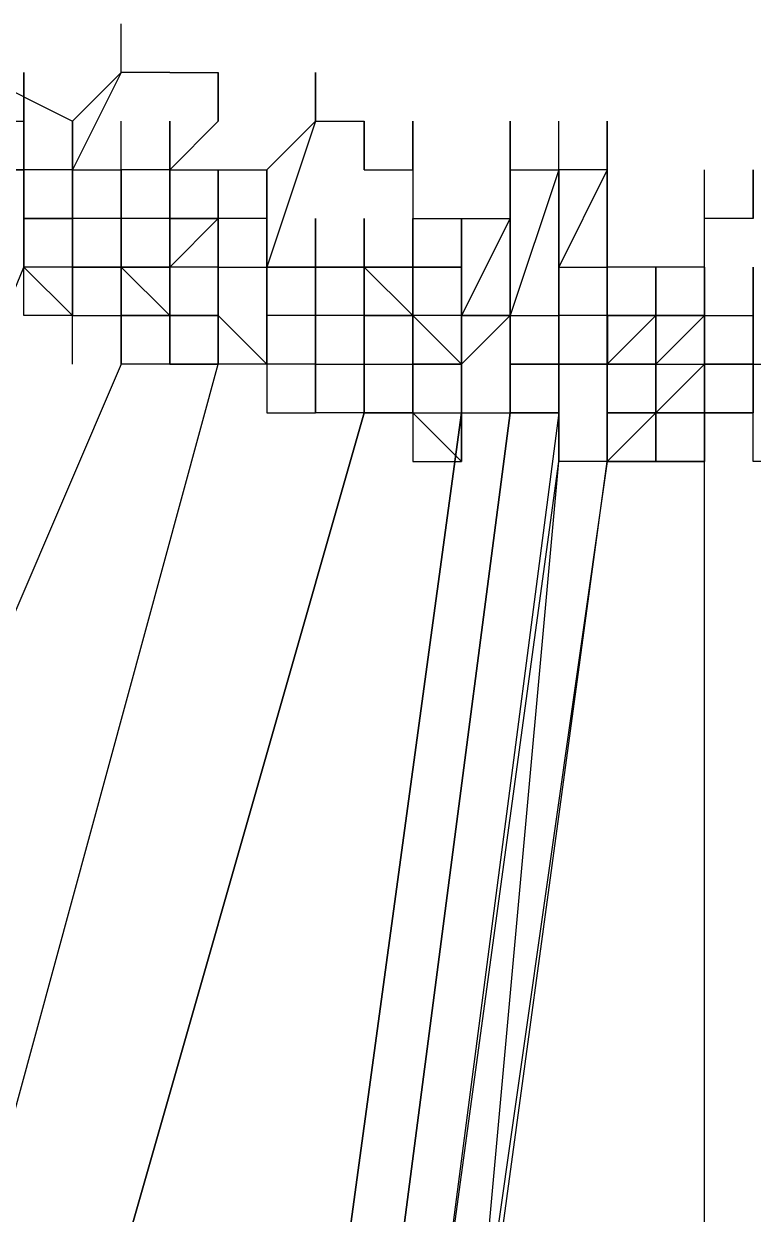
# Model space of a CAD drawing. Header units: inches. Extents: x 3324238 to 135265466, y -1036581 to 20094598.
# Drawn here: x 3353728.395 to 3353729.603, y -519030.139 to -519028.167 of the extents above; entities that cross this region are included whole.
import ezdxf

# ---------------------------------------------------------------- set-up
doc = ezdxf.new("R2010")
doc.units = ezdxf.units.IN
doc.header["$MEASUREMENT"] = 0
doc.layers.add('PDF_Geometry', color=7, linetype='Continuous')

msp = doc.modelspace()

# ---------------------------------------------------------------- linework, layer by layer
at = {"layer": 'PDF_Geometry', "lineweight": 25}
for points in [[(3353728.5557, -519028.2472), (3353728.5557, -519028.1666)], [(3353728.314, -519028.2472), (3353728.4752, -519028.3278), (3353728.4752, -519028.4083), (3353728.4752, -519028.4889), (3353728.4752, -519028.5695), (3353728.5557, -519028.5695), (3353728.6363, -519028.5695), (3353728.5557, -519028.5695), (3353728.6363, -519028.5695), (3353728.6363, -519028.6501), (3353728.5557, -519028.5695), (3353728.5557, -519028.6501), (3353728.5557, -519028.5695), (3353728.5557, -519028.4889), (3353728.5557, -519028.5695), (3353728.5557, -519028.4889), (3353728.5557, -519028.5695), (3353728.5557, -519028.4889), (3353728.5557, -519028.5695), (3353728.5557, -519028.6501), (3353728.5557, -519028.5695), (3353728.5557, -519028.6501), (3353728.5557, -519028.5695), (3353728.5557, -519028.6501), (3353728.6363, -519028.6501), (3353728.5557, -519028.6501), (3353728.5557, -519028.7306), (3353728.5557, -519028.6501), (3353728.5557, -519028.7306), (3353728.5557, -519028.6501), (3353728.5557, -519028.7306), (3353727.8306, -519030.4226)], [(3353728.6363, -519028.2472), (3353728.5557, -519028.2472), (3353728.4752, -519028.4083), (3353728.3946, -519028.4083), (3353728.3946, -519028.3278), (3353728.3946, -519028.4083), (3353728.3946, -519028.4889), (3353728.4752, -519028.4889), (3353728.3946, -519028.4889), (3353728.3946, -519028.4083), (3353728.314, -519028.4083), (3353728.3946, -519028.4083), (3353728.314, -519028.4083), (3353728.314, -519028.3278), (3353728.314, -519028.4083), (3353728.314, -519028.3278), (3353728.314, -519028.2472), (3353728.314, -519028.3278), (3353728.3946, -519028.3278), (3353728.3946, -519028.2472), (3353728.3946, -519028.3278), (3353728.3946, -519028.2472)], [(3353728.5557, -519028.2472), (3353728.4752, -519028.3278), (3353728.4752, -519028.4083), (3353728.4752, -519028.4889), (3353728.4752, -519028.4083), (3353728.3946, -519028.4083), (3353728.3946, -519028.3278), (3353728.3946, -519028.4083), (3353728.3946, -519028.3278), (3353728.3946, -519028.4083), (3353728.314, -519028.4083), (3353728.314, -519028.3278), (3353728.314, -519028.2472)], [(3353728.6363, -519028.2472), (3353728.7169, -519028.2472), (3353728.7169, -519028.3278)], [(3353728.878, -519028.2472), (3353728.878, -519028.3278), (3353728.7975, -519028.5695), (3353728.7975, -519028.4889), (3353728.7975, -519028.5695), (3353728.7975, -519028.4889), (3353728.7975, -519028.5695)], [(3353728.878, -519028.3278), (3353728.878, -519028.2472)], [(3353728.878, -519028.5695), (3353728.878, -519028.4889), (3353728.878, -519028.5695), (3353728.7975, -519028.5695), (3353728.7975, -519028.4889), (3353728.7975, -519028.5695), (3353728.7975, -519028.6501), (3353728.7975, -519028.7306), (3353728.7975, -519028.6501), (3353728.7975, -519028.7306), (3353728.7169, -519028.6501), (3353728.7169, -519028.5695), (3353728.7169, -519028.4889), (3353728.7169, -519028.4083), (3353728.7169, -519028.4889), (3353728.7169, -519028.4083), (3353728.7169, -519028.4889), (3353728.7169, -519028.5695), (3353728.7169, -519028.6501), (3353728.7169, -519028.5695), (3353728.6363, -519028.5695), (3353728.6363, -519028.4889), (3353728.6363, -519028.5695), (3353728.6363, -519028.4889), (3353728.6363, -519028.4083), (3353728.6363, -519028.4889), (3353728.7169, -519028.4889), (3353728.7169, -519028.4083), (3353728.7169, -519028.4889), (3353728.6363, -519028.4889), (3353728.6363, -519028.4083), (3353728.6363, -519028.4889), (3353728.6363, -519028.5695), (3353728.6363, -519028.4889), (3353728.6363, -519028.4083), (3353728.6363, -519028.3278), (3353728.6363, -519028.4083), (3353728.7975, -519028.4083), (3353728.7975, -519028.4889), (3353728.7169, -519028.4889), (3353728.7169, -519028.5695), (3353728.7169, -519028.6501), (3353728.7169, -519028.7306), (3353728.6363, -519028.7306), (3353728.6363, -519028.6501), (3353728.5557, -519028.6501), (3353728.5557, -519028.5695), (3353728.4752, -519028.5695), (3353728.4752, -519028.6501), (3353728.3946, -519028.6501)], [(3353728.4752, -519028.3278), (3353728.4752, -519028.4083), (3353728.4752, -519028.4889), (3353728.3946, -519028.4889)], [(3353728.3946, -519028.4083), (3353728.3946, -519028.3278)], [(3353728.3946, -519028.4083), (3353728.3946, -519028.3278)], [(3353728.3946, -519028.4083), (3353728.3946, -519028.3278)], [(3353728.4752, -519028.5695), (3353728.4752, -519028.4889), (3353728.4752, -519028.4083), (3353728.4752, -519028.3278)], [(3353728.4752, -519028.4889), (3353728.4752, -519028.4083), (3353728.4752, -519028.4889), (3353728.4752, -519028.4083), (3353728.4752, -519028.4889), (3353728.4752, -519028.5695), (3353728.4752, -519028.4889), (3353728.4752, -519028.4083), (3353728.4752, -519028.3278)], [(3353728.4752, -519028.4889), (3353728.4752, -519028.4083), (3353728.5557, -519028.4083), (3353728.5557, -519028.3278)], [(3353728.9586, -519028.65), (3353728.9586, -519028.7306), (3353728.9586, -519028.8112), (3353728.878, -519028.8112), (3353728.878, -519028.7306), (3353728.7975, -519028.7306), (3353728.7169, -519028.6501), (3353728.7169, -519028.5695), (3353728.7169, -519028.6501), (3353728.7169, -519028.5695), (3353728.7975, -519028.5695), (3353728.7975, -519028.4889), (3353728.7975, -519028.4083), (3353728.7975, -519028.4889), (3353728.7975, -519028.5695), (3353728.7975, -519028.4889), (3353728.7975, -519028.5695), (3353728.7975, -519028.4889), (3353728.7975, -519028.5695), (3353728.878, -519028.5695), (3353728.878, -519028.6501), (3353728.878, -519028.5695), (3353728.878, -519028.6501), (3353728.878, -519028.5695), (3353728.878, -519028.6501), (3353728.878, -519028.5695), (3353728.878, -519028.6501), (3353728.878, -519028.5695), (3353728.878, -519028.6501), (3353728.878, -519028.5695), (3353728.878, -519028.4889), (3353728.878, -519028.5695), (3353728.878, -519028.6501), (3353728.7975, -519028.6501), (3353728.7975, -519028.7306), (3353728.7975, -519028.6501), (3353728.7975, -519028.7306), (3353728.7975, -519028.6501), (3353728.7975, -519028.7306), (3353728.7975, -519028.6501), (3353728.7975, -519028.7306), (3353728.7975, -519028.6501), (3353728.7975, -519028.7306), (3353728.7975, -519028.6501), (3353728.7975, -519028.7306), (3353728.7975, -519028.6501), (3353728.7975, -519028.5695), (3353728.7975, -519028.4889), (3353728.7975, -519028.4083), (3353728.7975, -519028.4889), (3353728.7975, -519028.5695), (3353728.7975, -519028.6501), (3353728.7975, -519028.5695), (3353728.7975, -519028.4889), (3353728.7975, -519028.4083), (3353728.7975, -519028.4889), (3353728.7975, -519028.4083), (3353728.7975, -519028.4889), (3353728.7169, -519028.4889), (3353728.7169, -519028.5695), (3353728.7169, -519028.4889), (3353728.7169, -519028.4083), (3353728.7169, -519028.4889), (3353728.7169, -519028.4083), (3353728.7169, -519028.4889), (3353728.7169, -519028.5695), (3353728.6363, -519028.5695), (3353728.6363, -519028.4889), (3353728.6363, -519028.5695), (3353728.6363, -519028.4889), (3353728.6363, -519028.5695), (3353728.6363, -519028.4889), (3353728.6363, -519028.5695), (3353728.6363, -519028.4889), (3353728.6363, -519028.5695), (3353728.7169, -519028.4889), (3353728.6363, -519028.4889), (3353728.5557, -519028.4889), (3353728.5557, -519028.4083), (3353728.5557, -519028.3278)], [(3353728.6363, -519028.4083), (3353728.7169, -519028.3278), (3353728.6363, -519028.4083)], [(3353728.7975, -519028.4889), (3353728.7975, -519028.5695), (3353728.7975, -519028.4083), (3353728.878, -519028.3278), (3353728.9586, -519028.3278), (3353728.9586, -519028.4083), (3353729.0392, -519028.4083), (3353729.0392, -519028.4889), (3353729.0392, -519028.5695), (3353729.0392, -519028.4889), (3353729.0392, -519028.5695), (3353729.0392, -519028.6501), (3353729.0392, -519028.5695), (3353729.0392, -519028.6501), (3353729.0392, -519028.5695), (3353729.0392, -519028.6501), (3353729.0392, -519028.5695), (3353729.0392, -519028.6501), (3353729.0392, -519028.5695), (3353729.0392, -519028.6501), (3353729.0392, -519028.5695), (3353729.0392, -519028.4889), (3353729.0392, -519028.5695), (3353729.1197, -519028.5695), (3353729.1197, -519028.6501), (3353729.1197, -519028.5695), (3353729.1197, -519028.4889), (3353729.1197, -519028.5695), (3353729.1197, -519028.6501), (3353729.1197, -519028.7306), (3353729.1197, -519028.8112), (3353729.2003, -519028.8112), (3353729.2003, -519028.7306), (3353729.2003, -519028.6501), (3353729.2809, -519028.6501), (3353729.2809, -519028.7306), (3353729.2809, -519028.6501), (3353729.2809, -519028.5695), (3353729.2809, -519028.6501), (3353729.2809, -519028.5695)], [(3353728.9586, -519028.4083), (3353728.9586, -519028.3278)], [(3353729.0392, -519028.3278), (3353729.0392, -519028.4083), (3353729.0392, -519028.3278)], [(3353729.5226, -519028.6501), (3353729.5226, -519028.7306), (3353729.5226, -519028.8112), (3353729.5226, -519028.7306), (3353729.5226, -519028.8112), (3353729.5226, -519028.7306), (3353729.5226, -519028.6501), (3353729.5226, -519028.7306), (3353729.5226, -519028.8112), (3353729.442, -519028.8112), (3353729.442, -519028.7306), (3353729.442, -519028.8112), (3353729.442, -519028.8918), (3353729.3614, -519028.8918), (3353729.3614, -519028.8112), (3353729.3614, -519028.8918), (3353729.3614, -519028.8112), (3353729.3614, -519028.8918), (3353729.442, -519028.8112), (3353729.3614, -519028.8112), (3353729.3614, -519028.8918), (3353729.3614, -519028.8112), (3353729.442, -519028.8112), (3353729.442, -519028.7306), (3353729.442, -519028.8112), (3353729.442, -519028.7306), (3353729.442, -519028.8112), (3353729.442, -519028.7306), (3353729.442, -519028.8112), (3353729.442, -519028.7306), (3353729.442, -519028.8112), (3353729.5226, -519028.8112), (3353729.5226, -519028.7306), (3353729.5226, -519028.8112), (3353729.5226, -519028.7306), (3353729.5226, -519028.8112), (3353729.5226, -519028.8918), (3353729.442, -519028.8918), (3353729.442, -519028.8112), (3353729.442, -519028.7306), (3353729.5226, -519028.7306), (3353729.5226, -519028.8112), (3353729.5226, -519028.7306), (3353729.5226, -519028.6501), (3353729.5226, -519028.5695), (3353729.5226, -519028.6501), (3353729.5226, -519028.5695), (3353729.3614, -519028.5695), (3353729.3614, -519028.6501), (3353729.3614, -519028.5695), (3353729.3614, -519028.6501), (3353729.3614, -519028.7306), (3353729.3614, -519028.8112), (3353729.3614, -519028.7306), (3353729.3614, -519028.8112), (3353729.3614, -519028.8918), (3353729.2809, -519028.8918), (3353729.2809, -519028.8112), (3353729.2809, -519028.7306), (3353729.2809, -519028.6501), (3353729.2809, -519028.7306), (3353729.2809, -519028.8112), (3353729.2003, -519028.8112), (3353729.2003, -519028.7306), (3353729.2003, -519028.8112), (3353729.2003, -519028.7306), (3353729.2003, -519028.6501), (3353729.2003, -519028.5695), (3353729.2003, -519028.6501), (3353729.2809, -519028.6501), (3353729.2809, -519028.7306), (3353729.2809, -519028.6501), (3353729.2809, -519028.4083), (3353729.2809, -519028.3278)], [(3353729.2003, -519028.7306), (3353729.2003, -519028.8112), (3353729.2003, -519028.7306), (3353729.2003, -519028.6501), (3353729.2003, -519028.5695), (3353729.2003, -519028.6501), (3353729.2003, -519028.7306), (3353729.2003, -519028.6501), (3353729.2003, -519028.5695), (3353729.2003, -519028.6501), (3353729.2003, -519028.5695), (3353729.2003, -519028.6501), (3353729.2003, -519028.5695), (3353729.2003, -519028.6501), (3353729.2003, -519028.4083), (3353729.2003, -519028.3278), (3353729.2003, -519028.4083), (3353729.2003, -519028.6501), (3353729.2003, -519028.7306), (3353729.2003, -519028.6501), (3353729.2003, -519028.7306), (3353729.2003, -519028.8112), (3353729.2809, -519028.8112), (3353729.2809, -519028.8918), (3353729.2809, -519028.8112), (3353729.2809, -519028.7306), (3353729.2809, -519028.8112), (3353729.2809, -519028.7306), (3353729.2809, -519028.8112), (3353729.2809, -519028.7306), (3353729.2003, -519028.7306), (3353729.2003, -519028.8112), (3353729.2003, -519028.7306), (3353729.2003, -519028.8112), (3353729.2003, -519028.7306), (3353729.2003, -519028.6501), (3353729.2809, -519028.6501), (3353729.2809, -519028.7306), (3353729.2809, -519028.6501), (3353729.2809, -519028.7306), (3353729.2809, -519028.6501), (3353729.2809, -519028.7306), (3353729.2809, -519028.6501), (3353729.2809, -519028.5695), (3353729.3614, -519028.5695), (3353729.3614, -519028.4889), (3353729.3614, -519028.4083), (3353729.3614, -519028.3278), (3353729.3614, -519028.4083), (3353729.3614, -519028.4889)], [(3353729.3614, -519028.4083), (3353729.3614, -519028.3278)], [(3353727.6694, -519030.342), (3353728.3946, -519028.5695), (3353728.3946, -519028.4889), (3353728.3946, -519028.4083), (3353728.3946, -519028.4889), (3353728.4752, -519028.4889), (3353728.3946, -519028.4889), (3353728.3946, -519028.5695), (3353728.3946, -519028.4889), (3353728.3946, -519028.5695), (3353728.3946, -519028.4889), (3353728.3946, -519028.5695), (3353728.4752, -519028.6501), (3353728.4752, -519028.5695), (3353728.4752, -519028.6501), (3353728.4752, -519028.5695), (3353728.4752, -519028.6501), (3353728.5557, -519028.6501), (3353728.5557, -519028.5695)], [(3353728.5557, -519028.6501), (3353728.5557, -519028.7306), (3353728.5557, -519028.6501), (3353728.5557, -519028.5695), (3353728.5557, -519028.6501), (3353728.5557, -519028.5695), (3353728.5557, -519028.6501), (3353728.5557, -519028.5695), (3353728.5557, -519028.4889), (3353728.5557, -519028.5695), (3353728.5557, -519028.4889), (3353728.4752, -519028.4889), (3353728.4752, -519028.4083), (3353728.3946, -519028.4083)], [(3353728.6363, -519028.5695), (3353728.6363, -519028.4889), (3353728.6363, -519028.4083), (3353728.5557, -519028.4083)], [(3353728.6363, -519028.4889), (3353728.6363, -519028.4083)], [(3353728.6363, -519028.4889), (3353728.6363, -519028.4083)], [(3353728.6363, -519028.4889), (3353728.6363, -519028.4083)], [(3353728.6363, -519028.4889), (3353728.6363, -519028.4083)], [(3353728.6363, -519028.4889), (3353728.6363, -519028.4083)], [(3353728.6363, -519028.4889), (3353728.6363, -519028.4083)], [(3353728.6363, -519028.4889), (3353728.6363, -519028.4083)], [(3353728.6363, -519028.4889), (3353728.6363, -519028.4083)], [(3353728.6363, -519028.4889), (3353728.6363, -519028.4083)], [(3353728.6363, -519028.4889), (3353728.6363, -519028.4083)], [(3353728.6363, -519028.4889), (3353728.6363, -519028.4083)], [(3353728.6363, -519028.4889), (3353728.6363, -519028.4083)], [(3353728.6363, -519028.4889), (3353728.6363, -519028.4083)], [(3353728.6363, -519028.4889), (3353728.6363, -519028.4083)], [(3353728.6363, -519028.4889), (3353728.6363, -519028.4083)], [(3353728.6363, -519028.4889), (3353728.6363, -519028.4083)], [(3353728.6363, -519028.4889), (3353728.6363, -519028.4083)], [(3353728.6363, -519028.4889), (3353728.6363, -519028.4083)], [(3353728.6363, -519028.4889), (3353728.6363, -519028.4083)], [(3353728.6363, -519028.4889), (3353728.6363, -519028.4083)], [(3353728.6363, -519028.4889), (3353728.6363, -519028.4083)], [(3353728.6363, -519028.4889), (3353728.6363, -519028.4083)], [(3353728.6363, -519028.4889), (3353728.6363, -519028.4083)], [(3353728.7169, -519028.4889), (3353728.7169, -519028.5695), (3353728.7169, -519028.4889), (3353728.7169, -519028.4083)], [(3353728.7169, -519028.4889), (3353728.7169, -519028.4083)], [(3353729.0392, -519028.4083), (3353729.0392, -519028.4889), (3353729.0392, -519028.5695), (3353729.1197, -519028.5695), (3353729.1197, -519028.4889), (3353729.1197, -519028.5695), (3353729.1197, -519028.6501), (3353729.1197, -519028.7306), (3353729.1197, -519028.6501), (3353729.1197, -519028.7306), (3353729.1197, -519028.8112), (3353729.1197, -519028.7306), (3353729.1197, -519028.6501), (3353729.1197, -519028.7306), (3353729.1197, -519028.6501), (3353729.1197, -519028.5695), (3353729.1197, -519028.6501), (3353729.0392, -519028.6501), (3353729.0392, -519028.5695), (3353729.0392, -519028.6501), (3353729.0392, -519028.5695), (3353729.0392, -519028.6501), (3353729.0392, -519028.5695), (3353729.0392, -519028.6501), (3353728.9586, -519028.6501), (3353728.9586, -519028.7306), (3353729.0392, -519028.7306), (3353729.0392, -519028.8112), (3353729.0392, -519028.7306), (3353729.0392, -519028.8112), (3353729.0392, -519028.7306), (3353729.0392, -519028.8112), (3353729.0392, -519028.7306), (3353729.0392, -519028.8112), (3353729.1197, -519028.8112), (3353729.2003, -519028.8112), (3353729.2003, -519028.7306)], [(3353729.2003, -519028.5695), (3353729.2003, -519028.6501), (3353729.2003, -519028.5695), (3353729.2003, -519028.6501), (3353729.2003, -519028.5695), (3353729.2003, -519028.6501), (3353729.1197, -519028.7306), (3353729.1197, -519028.8112), (3353729.1197, -519028.7306), (3353729.1197, -519028.6501), (3353729.1197, -519028.5695), (3353729.1197, -519028.6501), (3353729.2003, -519028.6501), (3353729.2003, -519028.4083), (3353729.2809, -519028.4083)], [(3353729.3614, -519028.4083), (3353729.3614, -519028.4889), (3353729.3614, -519028.5695), (3353729.3614, -519028.4083), (3353729.2809, -519028.5695), (3353729.2809, -519028.6501), (3353729.2809, -519028.7306), (3353729.2809, -519028.6501), (3353729.2809, -519028.4083), (3353729.2003, -519028.6501), (3353729.2003, -519028.7306)], [(3353729.2003, -519028.8112), (3353729.2003, -519028.7306), (3353729.2003, -519028.6501), (3353729.2003, -519028.4083)], [(3353729.2003, -519028.4083), (3353729.2003, -519028.4889)], [(3353729.2003, -519028.4083), (3353729.2003, -519028.6501), (3353729.2003, -519028.5695), (3353729.2003, -519028.6501)], [(3353729.3614, -519028.4083), (3353729.2809, -519028.4083)], [(3353729.2809, -519028.4083), (3353729.2809, -519028.6501), (3353729.2809, -519028.7306), (3353729.2809, -519028.6501), (3353729.2809, -519028.7306), (3353729.3614, -519028.7306), (3353729.3614, -519028.6501), (3353729.2809, -519028.6501), (3353729.2809, -519028.7306), (3353729.2809, -519028.6501)], [(3353729.3614, -519028.4889), (3353729.3614, -519028.4083)], [(3353729.3615, -519028.4889), (3353729.3615, -519028.4083)], [(3353729.6032, -519028.4889), (3353729.6032, -519028.4083), (3353729.6032, -519028.4889), (3353729.5226, -519028.4889)], [(3353729.5226, -519028.4889), (3353729.5226, -519028.4083)], [(3353728.3946, -519028.65), (3353728.3946, -519028.5695), (3353728.3946, -519028.4889)], [(3353728.3946, -519028.5695), (3353728.3946, -519028.4889)], [(3353728.3946, -519028.5695), (3353728.3946, -519028.4889)], [(3353728.4752, -519030.5032), (3353728.9586, -519028.8112), (3353728.9586, -519028.7306), (3353728.9586, -519028.6501), (3353728.9586, -519028.5695), (3353728.9586, -519028.4889), (3353728.9586, -519028.5695), (3353728.9586, -519028.6501), (3353728.9586, -519028.5695), (3353728.9586, -519028.4889), (3353728.9586, -519028.5695), (3353728.9586, -519028.6501), (3353728.9586, -519028.7306), (3353728.9586, -519028.6501), (3353728.9586, -519028.7306), (3353728.9586, -519028.8112), (3353729.0392, -519028.8112), (3353729.0392, -519028.8918), (3353729.1197, -519028.8918), (3353729.0392, -519028.8112), (3353728.9586, -519028.8112), (3353728.9586, -519028.7306), (3353728.9586, -519028.6501), (3353728.9586, -519028.7306), (3353728.9586, -519028.8112), (3353728.9586, -519028.7306), (3353728.9586, -519028.8112), (3353728.9586, -519028.7306), (3353728.9586, -519028.6501), (3353728.9586, -519028.7306), (3353728.9586, -519028.8112), (3353728.9586, -519028.7306), (3353728.9586, -519028.6501), (3353728.9586, -519028.7306), (3353728.9586, -519028.6501), (3353728.9586, -519028.7306), (3353728.9586, -519028.6501), (3353728.9586, -519028.5695), (3353728.9586, -519028.6501), (3353728.9586, -519028.7306)], [(3353728.5557, -519028.5695), (3353728.5557, -519028.4889)], [(3353728.5557, -519028.5695), (3353728.5557, -519028.4889)], [(3353728.5557, -519028.5695), (3353728.5557, -519028.4889)], [(3353728.5557, -519028.5695), (3353728.5557, -519028.4889)], [(3353728.6363, -519028.4889), (3353728.6363, -519028.5695)], [(3353728.6363, -519028.5695), (3353728.6363, -519028.4889)], [(3353728.6363, -519028.5695), (3353728.6363, -519028.4889)], [(3353728.6363, -519028.5695), (3353728.6363, -519028.4889)], [(3353728.7169, -519028.4889), (3353728.6363, -519028.4889), (3353728.7169, -519028.4889)], [(3353728.6363, -519028.4889), (3353728.7169, -519028.4889), (3353728.6363, -519028.4889)], [(3353728.6363, -519028.5695), (3353728.6363, -519028.4889), (3353728.6363, -519028.5695)], [(3353728.6363, -519028.5695), (3353728.6363, -519028.4889)], [(3353728.7169, -519028.5695), (3353728.7169, -519028.4889)], [(3353728.7974, -519028.5695), (3353728.7974, -519028.4889)], [(3353728.7974, -519028.5695), (3353728.7974, -519028.4889)], [(3353728.7974, -519028.5695), (3353728.7974, -519028.4889)], [(3353728.7975, -519028.5695), (3353728.7975, -519028.4889)], [(3353728.878, -519028.65), (3353728.878, -519028.5695), (3353728.878, -519028.4889), (3353728.878, -519028.5695)], [(3353728.9586, -519028.5695), (3353728.9586, -519028.4889)], [(3353728.9586, -519028.5695), (3353728.9586, -519028.4889)], [(3353729.0391, -519028.6501), (3353729.0391, -519028.5695), (3353729.0391, -519028.4889)], [(3353729.0392, -519028.6501), (3353729.0392, -519028.5695), (3353729.0392, -519028.4889)], [(3353729.0392, -519028.5695), (3353729.0392, -519028.4889)], [(3353729.3614, -519028.5695), (3353729.3614, -519028.4889)], [(3353729.3614, -519028.6501), (3353729.3614, -519028.4889)], [(3353729.3614, -519028.8112), (3353729.3614, -519028.7306), (3353729.3614, -519028.6501), (3353729.3614, -519028.7306), (3353729.3614, -519028.6501), (3353729.3614, -519028.5695), (3353729.3614, -519028.4889), (3353729.3614, -519028.6501), (3353729.3614, -519028.5695)], [(3353729.3614, -519028.5695), (3353729.3614, -519028.4889)], [(3353729.5226, -519028.5695), (3353729.5226, -519028.4889)], [(3353729.5226, -519028.5695), (3353729.5226, -519028.6501), (3353729.5226, -519028.7306), (3353729.5226, -519028.6501), (3353729.5226, -519028.5695), (3353729.5226, -519028.4889)], [(3353728.2335, -519030.5838), (3353728.2335, -519030.5032), (3353728.7169, -519028.7306), (3353728.7169, -519028.6501), (3353728.7169, -519028.5695), (3353728.6363, -519028.5695)], [(3353728.4752, -519028.5695), (3353728.3946, -519028.5695)], [(3353728.4752, -519028.6501), (3353728.4752, -519028.5695)], [(3353728.4752, -519028.6501), (3353728.4752, -519028.5695)], [(3353728.5557, -519028.65), (3353728.5557, -519028.5695)], [(3353728.5557, -519028.6501), (3353728.5557, -519028.5695)], [(3353728.5557, -519028.6501), (3353728.5557, -519028.5695)], [(3353728.6363, -519028.6501), (3353728.6363, -519028.5695)], [(3353728.6363, -519028.6501), (3353728.6363, -519028.5695)], [(3353728.6363, -519028.6501), (3353728.6363, -519028.5695)], [(3353728.6363, -519028.6501), (3353728.6363, -519028.5695)], [(3353728.6363, -519028.6501), (3353728.6363, -519028.5695)], [(3353728.6363, -519028.6501), (3353728.6363, -519028.5695)], [(3353728.6363, -519028.6501), (3353728.6363, -519028.5695)], [(3353728.6363, -519028.6501), (3353728.6363, -519028.5695)], [(3353728.6363, -519028.6501), (3353728.6363, -519028.5695)], [(3353728.6363, -519028.6501), (3353728.6363, -519028.5695)], [(3353728.6363, -519028.6501), (3353728.6363, -519028.5695)], [(3353728.6363, -519028.6501), (3353728.6363, -519028.5695)], [(3353728.6363, -519028.6501), (3353728.6363, -519028.5695)], [(3353728.7169, -519028.6501), (3353728.7169, -519028.5695), (3353728.7169, -519028.6501)], [(3353728.7169, -519028.6501), (3353728.7169, -519028.5695)], [(3353728.7169, -519028.6501), (3353728.7169, -519028.5695)], [(3353728.7169, -519028.6501), (3353728.7169, -519028.5695)], [(3353728.7169, -519028.6501), (3353728.7169, -519028.5695)], [(3353728.7975, -519028.5695), (3353728.878, -519028.5695)], [(3353728.878, -519028.6501), (3353728.878, -519028.5695)], [(3353729.2003, -519028.5695), (3353729.2003, -519028.6501), (3353729.2003, -519028.7306), (3353729.2003, -519028.8112), (3353729.2003, -519028.7306), (3353729.2003, -519028.8112), (3353729.2003, -519028.7306), (3353729.2003, -519028.8112), (3353728.9586, -519030.6643), (3353728.9586, -519030.7449), (3353728.9586, -519030.6643), (3353728.9586, -519030.7449), (3353728.9586, -519030.8255), (3353728.9586, -519030.7449), (3353728.9586, -519030.6643), (3353728.9586, -519030.7449), (3353728.878, -519030.7449), (3353728.9586, -519030.7449), (3353728.9586, -519030.6643)], [(3353729.0392, -519028.8112), (3353729.0392, -519028.7306), (3353729.0392, -519028.6501), (3353729.0392, -519028.5695), (3353729.0392, -519028.6501), (3353729.0392, -519028.7306), (3353729.0392, -519028.8112), (3353729.0392, -519028.7306), (3353729.0392, -519028.8112), (3353729.0392, -519028.7306), (3353729.0392, -519028.8112), (3353728.9586, -519028.8112), (3353729.0392, -519028.8112), (3353729.1197, -519028.8112), (3353728.878, -519030.5838)], [(3353728.878, -519028.65), (3353728.878, -519028.5695)], [(3353728.878, -519028.5695), (3353728.9586, -519028.5695), (3353728.878, -519028.5695)], [(3353728.9586, -519028.5695), (3353728.9586, -519028.6501), (3353729.0392, -519028.6501), (3353729.0392, -519028.7306), (3353729.0392, -519028.8112), (3353729.1197, -519028.8112), (3353729.1197, -519028.7306), (3353729.0392, -519028.7306), (3353729.0392, -519028.8112), (3353728.9586, -519028.8112), (3353728.9586, -519028.7306), (3353728.9586, -519028.6501), (3353728.9586, -519028.7306), (3353728.9586, -519028.8112), (3353728.9586, -519028.7306), (3353728.9586, -519028.8112), (3353729.0392, -519028.8112), (3353729.0392, -519028.7306), (3353729.0392, -519028.8112), (3353729.0392, -519028.7306), (3353729.0392, -519028.6501), (3353729.0392, -519028.5695), (3353729.0392, -519028.6501), (3353729.0392, -519028.5695), (3353728.9586, -519028.5695), (3353728.9586, -519028.6501), (3353728.9586, -519028.7306)], [(3353729.0392, -519028.5695), (3353728.9586, -519028.5695), (3353729.0392, -519028.5695)], [(3353728.9586, -519028.7306), (3353728.9586, -519028.6501), (3353728.9586, -519028.5695)], [(3353729.1197, -519030.6643), (3353729.1197, -519030.7449), (3353729.1197, -519030.6643), (3353729.0392, -519030.6643), (3353729.0392, -519030.7449), (3353729.0392, -519030.6643), (3353729.0392, -519030.7449), (3353729.0392, -519030.6643), (3353729.0392, -519030.5838), (3353729.0392, -519030.6643), (3353729.0392, -519030.5838), (3353729.0392, -519030.6643), (3353729.0392, -519030.7449), (3353729.1197, -519030.7449), (3353729.0392, -519030.7449), (3353729.0392, -519030.6643), (3353729.2809, -519028.8918), (3353729.2809, -519028.8112), (3353729.2809, -519028.7306), (3353729.2809, -519028.6501), (3353729.2809, -519028.7306), (3353729.2809, -519028.6501), (3353729.2809, -519028.5695)], [(3353729.1197, -519028.6501), (3353729.1197, -519028.7306), (3353729.1197, -519028.6501), (3353729.1197, -519028.5695)], [(3353729.1197, -519028.6501), (3353729.1197, -519028.5695)], [(3353729.1197, -519028.6501), (3353729.1197, -519028.5695)], [(3353729.2003, -519028.6501), (3353729.2003, -519028.5695)], [(3353729.2003, -519028.7306), (3353729.2003, -519028.6501), (3353729.2003, -519028.5695)], [(3353729.2003, -519028.7306), (3353729.2003, -519028.65), (3353729.2003, -519028.5695)], [(3353729.2003, -519028.6501), (3353729.2003, -519028.5695)], [(3353729.2003, -519028.6501), (3353729.2003, -519028.5695)], [(3353729.2809, -519028.6501), (3353729.2809, -519028.5695)], [(3353729.5226, -519028.7306), (3353729.5226, -519028.6501), (3353729.5226, -519028.5695), (3353729.5226, -519028.6501), (3353729.5226, -519028.7306), (3353729.5226, -519028.6501), (3353729.5226, -519028.7306), (3353729.5226, -519028.6501), (3353729.442, -519028.6501), (3353729.3614, -519028.6501), (3353729.3614, -519028.7306), (3353729.3614, -519028.6501), (3353729.442, -519028.6501), (3353729.442, -519028.7306), (3353729.442, -519028.8112), (3353729.3614, -519028.8112), (3353729.3614, -519028.7306), (3353729.2809, -519028.7306), (3353729.2809, -519028.6501), (3353729.2809, -519028.5695)], [(3353729.2809, -519028.6501), (3353729.2809, -519028.5695)], [(3353729.3614, -519028.6501), (3353729.3614, -519028.5695)], [(3353729.3615, -519028.6501), (3353729.3615, -519028.7306), (3353729.3615, -519028.6501), (3353729.3615, -519028.5695)], [(3353729.5226, -519028.6501), (3353729.5226, -519028.7306), (3353729.5226, -519028.6501), (3353729.442, -519028.6501), (3353729.442, -519028.7306), (3353729.442, -519028.6501), (3353729.442, -519028.7306), (3353729.442, -519028.8112), (3353729.442, -519028.8918), (3353729.442, -519028.8112), (3353729.442, -519028.7306), (3353729.442, -519028.6501), (3353729.442, -519028.5695), (3353729.442, -519028.6501), (3353729.442, -519028.5695), (3353729.442, -519028.6501), (3353729.442, -519028.7306), (3353729.442, -519028.6501)], [(3353729.442, -519028.6501), (3353729.442, -519028.5695)], [(3353729.442, -519028.8918), (3353729.442, -519028.8112), (3353729.442, -519028.7306), (3353729.442, -519028.6501), (3353729.442, -519028.7306), (3353729.442, -519028.6501), (3353729.442, -519028.5695), (3353729.442, -519028.6501), (3353729.5226, -519028.6501), (3353729.5226, -519028.5695), (3353729.5226, -519028.6501), (3353729.5226, -519028.7306), (3353729.5226, -519028.6501), (3353729.5226, -519028.7306), (3353729.5226, -519028.8112), (3353729.5226, -519028.7306), (3353729.5226, -519028.8112), (3353729.5226, -519028.7306), (3353729.6032, -519028.7306)], [(3353729.442, -519028.6501), (3353729.442, -519028.5695)], [(3353729.442, -519028.6501), (3353729.442, -519028.5695)], [(3353729.442, -519028.6501), (3353729.442, -519028.5695)], [(3353729.442, -519028.6501), (3353729.442, -519028.5695)], [(3353729.6837, -519030.6643), (3353729.6837, -519028.8918), (3353729.6032, -519028.8918), (3353729.6032, -519028.8112), (3353729.6032, -519028.7306), (3353729.6032, -519028.6501), (3353729.6032, -519028.7306), (3353729.6032, -519028.8112), (3353729.6032, -519028.7306), (3353729.6032, -519028.6501), (3353729.6032, -519028.7306), (3353729.6032, -519028.6501), (3353729.6032, -519028.5695), (3353729.6032, -519028.6501), (3353729.6032, -519028.7306), (3353729.6032, -519028.6501), (3353729.6032, -519028.7306), (3353729.6032, -519028.6501), (3353729.6032, -519028.7306), (3353729.5226, -519028.7306), (3353729.5226, -519028.6501), (3353729.5226, -519028.7306), (3353729.5226, -519028.8112), (3353729.5226, -519028.7306)], [(3353728.2334, -519030.5032), (3353728.7169, -519028.7306), (3353728.7169, -519028.6501)], [(3353728.4751, -519028.7306), (3353728.4751, -519028.65)], [(3353728.4752, -519028.7306), (3353728.4752, -519028.65)], [(3353728.6363, -519028.6501), (3353728.5557, -519028.6501)], [(3353728.5557, -519028.7306), (3353728.5557, -519028.6501), (3353728.5557, -519028.7306)], [(3353728.5557, -519028.7306), (3353728.5557, -519028.6501)], [(3353728.6363, -519028.6501), (3353728.6363, -519028.7306), (3353728.5557, -519028.7306)], [(3353728.5557, -519028.6501), (3353728.6363, -519028.6501)], [(3353728.5557, -519028.6501), (3353728.6363, -519028.6501)], [(3353728.6363, -519028.7306), (3353728.6363, -519028.6501)], [(3353728.6363, -519028.6501), (3353728.6363, -519028.7306)], [(3353728.6363, -519028.7306), (3353728.6363, -519028.6501)], [(3353728.6363, -519028.7306), (3353728.6363, -519028.6501)], [(3353728.6363, -519028.7306), (3353728.6363, -519028.6501)], [(3353728.6363, -519028.7306), (3353728.6363, -519028.6501)], [(3353728.6363, -519028.7306), (3353728.6363, -519028.6501), (3353728.6363, -519028.7306)], [(3353728.6363, -519028.6501), (3353728.6363, -519028.7306)], [(3353728.6363, -519028.6501), (3353728.7169, -519028.6501), (3353728.6363, -519028.6501)], [(3353728.6363, -519028.7306), (3353728.6363, -519028.6501)], [(3353728.6363, -519028.7306), (3353728.6363, -519028.6501)], [(3353728.7169, -519028.7306), (3353728.7169, -519028.65)], [(3353729.2003, -519028.8112), (3353729.2003, -519028.7306), (3353729.2003, -519028.6501), (3353729.2003, -519028.7306), (3353729.2003, -519028.8112), (3353728.9586, -519030.6643), (3353728.9586, -519030.7449), (3353728.9586, -519030.8255), (3353728.7169, -519032.598), (3353728.9586, -519030.9061), (3353728.9586, -519030.8255), (3353728.9586, -519030.7449), (3353728.9586, -519030.6643), (3353728.9586, -519030.5838), (3353728.9586, -519030.6643), (3353728.9586, -519030.5838), (3353728.9586, -519030.6643), (3353728.9586, -519030.5838), (3353728.9586, -519030.6643), (3353728.9586, -519030.5838), (3353728.9586, -519030.5032)], [(3353728.7169, -519028.7306), (3353728.7169, -519028.6501)], [(3353728.7975, -519028.6501), (3353728.7975, -519028.7306), (3353728.7169, -519028.7306), (3353728.7169, -519028.6501)], [(3353728.7169, -519028.7306), (3353728.7169, -519028.6501)], [(3353728.7169, -519028.7306), (3353728.7169, -519028.6501)], [(3353728.7169, -519028.7306), (3353728.7169, -519028.6501)], [(3353728.7169, -519028.7306), (3353728.7169, -519028.6501)], [(3353728.7974, -519028.7306), (3353728.7974, -519028.6501)], [(3353728.7974, -519028.7306), (3353728.7974, -519028.6501)], [(3353728.7974, -519028.7306), (3353728.7974, -519028.6501)], [(3353728.7975, -519028.7306), (3353728.7975, -519028.6501)], [(3353728.7975, -519028.7306), (3353728.7975, -519028.8112), (3353728.878, -519028.8112), (3353728.878, -519028.7306), (3353728.878, -519028.6501), (3353728.878, -519028.7306), (3353728.878, -519028.8112), (3353728.878, -519028.7306), (3353728.878, -519028.8112)], [(3353728.878, -519030.5838), (3353729.1197, -519028.8112), (3353729.1197, -519028.7306), (3353729.1197, -519028.6501), (3353729.1197, -519028.7306), (3353729.1197, -519028.8112), (3353729.1197, -519028.7306), (3353729.1197, -519028.8112), (3353729.2003, -519028.8112), (3353728.9586, -519030.6643)], [(3353728.9586, -519028.7306), (3353728.9586, -519028.65)], [(3353728.9586, -519028.7306), (3353728.9586, -519028.6501)], [(3353729.0392, -519028.7306), (3353729.0392, -519028.6501), (3353729.0392, -519028.7306)], [(3353729.0392, -519028.7306), (3353729.0392, -519028.6501)], [(3353729.0392, -519028.6501), (3353729.0392, -519028.7306)], [(3353729.0392, -519028.6501), (3353729.0392, -519028.7306)], [(3353729.0392, -519028.7306), (3353729.0392, -519028.6501)], [(3353729.0392, -519028.7306), (3353729.0392, -519028.6501)], [(3353729.0392, -519028.7306), (3353729.0392, -519028.6501), (3353729.0392, -519028.7306)], [(3353729.0392, -519028.7306), (3353729.0392, -519028.6501)], [(3353729.0392, -519028.7306), (3353729.0392, -519028.8112), (3353729.0392, -519028.7306), (3353729.0392, -519028.6501)], [(3353729.0392, -519028.7306), (3353729.0392, -519028.6501)], [(3353729.1197, -519028.6501), (3353729.1197, -519028.7306)], [(3353729.1197, -519028.6501), (3353729.1197, -519028.7306)], [(3353729.1197, -519028.7306), (3353729.1197, -519028.6501)], [(3353729.1197, -519028.7306), (3353729.1197, -519028.6501)], [(3353729.1197, -519028.6501), (3353729.1197, -519028.7306), (3353729.1197, -519028.8112), (3353729.2003, -519028.8112), (3353729.2003, -519028.7306)], [(3353729.2003, -519028.7306), (3353729.2003, -519028.6501)], [(3353729.2003, -519028.7306), (3353729.2003, -519028.6501)], [(3353729.2809, -519028.7306), (3353729.2809, -519028.65)], [(3353729.2809, -519028.7306), (3353729.2809, -519028.6501)], [(3353729.2809, -519028.7306), (3353729.2809, -519028.6501)], [(3353729.2809, -519028.7306), (3353729.2809, -519028.6501), (3353729.2809, -519028.7306)], [(3353729.2809, -519028.7306), (3353729.2809, -519028.6501)], [(3353729.2809, -519028.8112), (3353729.2809, -519028.7306), (3353729.2809, -519028.6501)], [(3353729.3614, -519028.7306), (3353729.3614, -519028.65)], [(3353729.3614, -519028.7306), (3353729.3614, -519028.65)], [(3353729.3614, -519028.7306), (3353729.3614, -519028.6501)], [(3353729.442, -519028.6501), (3353729.3614, -519028.7306)], [(3353729.3614, -519028.7306), (3353729.3614, -519028.6501)], [(3353729.3614, -519028.7306), (3353729.3614, -519028.6501)], [(3353729.3614, -519028.6501), (3353729.3614, -519028.7306)], [(3353729.3614, -519028.8112), (3353729.3614, -519028.7306), (3353729.3614, -519028.6501)], [(3353729.442, -519028.6501), (3353729.3614, -519028.6501)], [(3353729.3614, -519028.6501), (3353729.442, -519028.6501)], [(3353729.3614, -519028.7306), (3353729.3614, -519028.6501)], [(3353729.442, -519028.6501), (3353729.3614, -519028.6501)], [(3353729.442, -519028.6501), (3353729.3614, -519028.6501)], [(3353729.3614, -519028.7306), (3353729.3614, -519028.6501)], [(3353729.3614, -519028.7306), (3353729.3614, -519028.6501)], [(3353729.442, -519028.7306), (3353729.442, -519028.6501)], [(3353729.442, -519028.6501), (3353729.442, -519028.7306), (3353729.442, -519028.6501)], [(3353729.442, -519028.6501), (3353729.442, -519028.7306)], [(3353729.442, -519028.7306), (3353729.442, -519028.6501)], [(3353729.442, -519028.7306), (3353729.442, -519028.6501)], [(3353729.442, -519028.6501), (3353729.5226, -519028.6501)], [(3353729.442, -519028.6501), (3353729.442, -519028.7306), (3353729.5226, -519028.6501)], [(3353729.442, -519028.6501), (3353729.442, -519028.7306), (3353729.442, -519028.6501)], [(3353729.442, -519028.7306), (3353729.442, -519028.6501), (3353729.442, -519028.7306)], [(3353729.442, -519028.7306), (3353729.442, -519028.6501)], [(3353729.5226, -519028.6501), (3353729.442, -519028.6501)], [(3353729.442, -519028.6501), (3353729.442, -519028.7306)], [(3353729.442, -519028.8112), (3353729.442, -519028.7306), (3353729.442, -519028.6501)], [(3353729.5226, -519028.8112), (3353729.5226, -519028.7306), (3353729.5226, -519028.6501), (3353729.6032, -519028.6501)], [(3353729.5226, -519028.7306), (3353729.5226, -519028.6501)], [(3353729.5226, -519028.7306), (3353729.5226, -519028.6501)], [(3353729.5226, -519028.7306), (3353729.5226, -519028.6501)], [(3353729.5226, -519028.7306), (3353729.5226, -519028.6501)], [(3353729.5226, -519028.7306), (3353729.5226, -519028.6501)], [(3353728.9586, -519028.7306), (3353728.9586, -519028.8112), (3353728.4752, -519030.5032), (3353728.4752, -519030.5838), (3353728.4752, -519030.5032), (3353728.4752, -519030.5838), (3353728.4752, -519030.5032), (3353728.4752, -519030.5838), (3353728.4752, -519030.5032), (3353728.5557, -519030.5032), (3353728.5557, -519030.5838), (3353728.5557, -519030.5032)], [(3353728.6363, -519028.7306), (3353728.7169, -519028.7306), (3353728.6363, -519028.7306)], [(3353728.7169, -519028.7306), (3353728.6363, -519028.7306)], [(3353728.878, -519028.8112), (3353728.878, -519028.7306)], [(3353728.9586, -519028.8112), (3353728.9586, -519028.7306)], [(3353728.9586, -519028.8112), (3353728.9586, -519028.7306)], [(3353728.9586, -519028.7306), (3353728.9586, -519028.8112)], [(3353728.9586, -519028.8112), (3353728.9586, -519028.7306)], [(3353728.9586, -519028.8112), (3353728.9586, -519028.7306)], [(3353729.1197, -519028.8112), (3353729.1197, -519028.7306)], [(3353729.1197, -519028.8112), (3353729.1197, -519028.7306)], [(3353729.1197, -519028.8112), (3353729.1197, -519028.7306)], [(3353729.1197, -519028.8112), (3353729.1197, -519028.7306)], [(3353729.1197, -519028.8112), (3353729.1197, -519028.7306)], [(3353729.2003, -519028.8112), (3353729.2003, -519028.7306)], [(3353729.2809, -519028.7306), (3353729.2003, -519028.7306), (3353729.2809, -519028.7306)], [(3353729.2003, -519028.8112), (3353729.2003, -519028.7306)], [(3353729.2809, -519028.8112), (3353729.2809, -519028.7306)], [(3353729.2809, -519028.8112), (3353729.2809, -519028.7306)], [(3353729.2809, -519028.8112), (3353729.2809, -519028.7306)], [(3353729.2809, -519028.8112), (3353729.2809, -519028.7306)], [(3353729.2809, -519028.8112), (3353729.2809, -519028.7306)], [(3353729.3614, -519028.8112), (3353729.3614, -519028.7306)], [(3353729.3614, -519028.8112), (3353729.3614, -519028.7306)], [(3353729.3614, -519028.8112), (3353729.3614, -519028.7306)], [(3353729.442, -519028.7306), (3353729.3614, -519028.7306), (3353729.442, -519028.7306)], [(3353729.3614, -519028.8112), (3353729.3614, -519028.7306)], [(3353729.3614, -519028.8112), (3353729.3614, -519028.7306)], [(3353729.3614, -519028.8112), (3353729.3614, -519028.7306)], [(3353729.3614, -519028.8112), (3353729.3614, -519028.7306)], [(3353729.3614, -519028.8112), (3353729.3614, -519028.7306)], [(3353729.3614, -519028.8112), (3353729.3614, -519028.7306)], [(3353729.3614, -519028.8112), (3353729.3614, -519028.7306)], [(3353729.3614, -519028.7306), (3353729.3614, -519028.8112)], [(3353729.3614, -519028.8112), (3353729.3614, -519028.7306)], [(3353729.3614, -519028.8112), (3353729.3614, -519028.7306)], [(3353729.3614, -519028.8112), (3353729.3614, -519028.7306)], [(3353729.3614, -519028.8112), (3353729.3614, -519028.7306)], [(3353729.3614, -519028.8112), (3353729.3614, -519028.7306)], [(3353729.3614, -519028.8112), (3353729.3614, -519028.7306)], [(3353729.442, -519028.7306), (3353729.5226, -519028.7306)], [(3353729.442, -519028.8112), (3353729.442, -519028.7306)], [(3353729.442, -519028.8112), (3353729.442, -519028.7306)], [(3353729.442, -519028.8112), (3353729.5226, -519028.7306)], [(3353729.442, -519028.8112), (3353729.442, -519028.7306)], [(3353729.442, -519028.8112), (3353729.442, -519028.7306)], [(3353729.442, -519028.8112), (3353729.442, -519028.7306)], [(3353729.442, -519028.8112), (3353729.442, -519028.7306)], [(3353729.442, -519028.8112), (3353729.442, -519028.7306)], [(3353729.442, -519028.8112), (3353729.442, -519028.7306)], [(3353729.442, -519028.8112), (3353729.442, -519028.7306)], [(3353729.442, -519028.8112), (3353729.442, -519028.7306)], [(3353729.442, -519028.8112), (3353729.442, -519028.7306)], [(3353729.5226, -519028.8112), (3353729.5226, -519028.7306)], [(3353729.5226, -519028.8112), (3353729.5226, -519028.7306)], [(3353729.5226, -519028.8112), (3353729.5226, -519028.7306)], [(3353729.6031, -519028.7306), (3353729.6837, -519028.7306)], [(3353729.1197, -519028.8112), (3353728.878, -519030.5838)], [(3353729.1197, -519028.8112), (3353728.878, -519030.5838)], [(3353728.9586, -519030.6643), (3353729.2003, -519028.8112), (3353728.9586, -519030.6643)], [(3353729.0392, -519030.6643), (3353729.2809, -519028.8918), (3353729.2809, -519028.8112), (3353729.2809, -519028.8918), (3353729.2809, -519028.8112), (3353729.0392, -519030.6643)], [(3353729.1197, -519028.8112), (3353729.1197, -519028.8918), (3353729.1197, -519028.8112)], [(3353729.442, -519028.8112), (3353729.3614, -519028.8112), (3353729.3614, -519028.8918), (3353729.1197, -519030.5838)], [(3353729.3614, -519028.8918), (3353729.3614, -519028.8112)], [(3353729.3614, -519028.8918), (3353729.442, -519028.8918), (3353729.442, -519028.8112), (3353729.442, -519028.8918)], [(3353729.3614, -519028.8918), (3353729.3614, -519028.8112)], [(3353729.3614, -519028.8918), (3353729.3614, -519028.8112)], [(3353729.442, -519028.8112), (3353729.3614, -519028.8112)], [(3353729.3614, -519028.8918), (3353729.3614, -519028.8112)], [(3353729.3614, -519028.8112), (3353729.3614, -519028.8918), (3353729.442, -519028.8918)], [(3353729.3614, -519028.8918), (3353729.3614, -519028.8112)], [(3353729.442, -519028.8112), (3353729.3614, -519028.8112)], [(3353729.442, -519028.8112), (3353729.3614, -519028.8112)], [(3353729.442, -519028.8112), (3353729.3614, -519028.8112)], [(3353729.3614, -519028.8112), (3353729.3614, -519028.8918)], [(3353729.442, -519028.8112), (3353729.3614, -519028.8112)], [(3353729.442, -519028.8112), (3353729.3614, -519028.8112)], [(3353729.442, -519028.8112), (3353729.442, -519028.8918)], [(3353729.442, -519028.8112), (3353729.442, -519028.8918)], [(3353729.442, -519028.8918), (3353729.442, -519028.8112)], [(3353729.442, -519028.8918), (3353729.442, -519028.8112)], [(3353729.5226, -519028.8112), (3353729.442, -519028.8112)], [(3353729.442, -519028.8112), (3353729.5226, -519028.8112)], [(3353729.5226, -519028.8918), (3353729.5226, -519028.8112)], [(3353729.5226, -519028.8112), (3353729.6032, -519028.8112), (3353729.5226, -519028.8112)], [(3353729.5226, -519028.8112), (3353729.5226, -519028.8918)], [(3353729.5226, -519030.6643), (3353729.5226, -519028.8918), (3353729.5226, -519028.8112)], [(3353729.5226, -519028.8918), (3353729.5226, -519028.8112)], [(3353729.5226, -519028.8112), (3353729.6032, -519028.8112)], [(3353729.0391, -519030.6643), (3353729.2809, -519028.8918)], [(3353729.1197, -519030.6643), (3353729.3614, -519028.8918), (3353729.1197, -519030.5838)], [(3353729.1197, -519030.6643), (3353729.2809, -519028.8918)], [(3353729.5226, -519028.8918), (3353729.442, -519028.8918), (3353729.3614, -519028.8918), (3353729.442, -519028.8918)], [(3353729.5226, -519028.8918), (3353729.442, -519028.8918)], [(3353729.442, -519028.8918), (3353729.5226, -519028.8918)], [(3353729.5226, -519028.8918), (3353729.442, -519028.8918)], [(3353729.5226, -519030.6643), (3353729.5226, -519028.8918)]]:
    msp.add_lwpolyline(points, dxfattribs=at)
for points in [[(3353728.7169, -519028.2472), (3353728.7169, -519028.3278)], [(3353728.878, -519028.2472), (3353728.878, -519028.3278)], [(3353728.5557, -519028.4083), (3353728.5557, -519028.4889)], [(3353728.7169, -519028.4083), (3353728.7169, -519028.4889), (3353728.6363, -519028.4889), (3353728.6363, -519028.5695), (3353728.6363, -519028.6501), (3353728.6363, -519028.7306), (3353728.6363, -519028.6501), (3353728.6363, -519028.5695), (3353728.6363, -519028.4889), (3353728.6363, -519028.5695), (3353728.6363, -519028.6501), (3353728.6363, -519028.5695), (3353728.6363, -519028.6501), (3353728.7169, -519028.6501), (3353728.7169, -519028.7306), (3353728.7169, -519028.6501), (3353728.6363, -519028.6501), (3353728.6363, -519028.5695), (3353728.6363, -519028.4889), (3353728.6363, -519028.4083), (3353728.6363, -519028.4889), (3353728.7169, -519028.4889), (3353728.7169, -519028.4083), (3353728.7169, -519028.4889), (3353728.7169, -519028.5695), (3353728.7169, -519028.4889), (3353728.7169, -519028.5695), (3353728.7169, -519028.6501), (3353728.7169, -519028.5695), (3353728.7169, -519028.6501), (3353728.7169, -519028.5695), (3353728.7169, -519028.4889), (3353728.7169, -519028.4083), (3353728.7169, -519028.4889)], [(3353728.6363, -519028.4083), (3353728.6363, -519028.4889)], [(3353728.6363, -519028.4083), (3353728.6363, -519028.4889)], [(3353728.7169, -519028.4083), (3353728.7169, -519028.4889)], [(3353729.3614, -519028.7306), (3353729.3614, -519028.8112), (3353729.3614, -519028.8918), (3353729.3614, -519028.8112), (3353729.3614, -519028.8918), (3353729.3614, -519028.8112), (3353729.3614, -519028.7306), (3353729.3614, -519028.6501), (3353729.3614, -519028.4083), (3353729.3614, -519028.5695), (3353729.3614, -519028.6501), (3353729.2809, -519028.6501), (3353729.2809, -519028.7306), (3353729.2809, -519028.6501), (3353729.2809, -519028.7306)], [(3353728.3946, -519028.4889), (3353728.3946, -519028.5695)], [(3353728.6363, -519028.4889), (3353728.6363, -519028.5695), (3353728.6363, -519028.6501), (3353728.6363, -519028.5695)], [(3353729.0392, -519028.7306), (3353729.0392, -519028.6501), (3353728.9586, -519028.5695), (3353728.9586, -519028.6501), (3353729.0392, -519028.6501), (3353728.9586, -519028.6501), (3353729.0392, -519028.6501), (3353729.0392, -519028.7306), (3353729.0392, -519028.6501), (3353729.0392, -519028.5695), (3353729.0392, -519028.4889), (3353729.0392, -519028.5695), (3353728.9586, -519028.5695), (3353728.9586, -519028.6501), (3353728.9586, -519028.7306), (3353728.9586, -519028.8112), (3353729.0392, -519028.8112)], [(3353728.9586, -519028.4889), (3353728.9586, -519028.5695)], [(3353729.1197, -519028.6501), (3353729.1197, -519028.5695), (3353729.1197, -519028.6501), (3353729.1197, -519028.5695), (3353729.1197, -519028.6501), (3353729.1197, -519028.5695), (3353729.1197, -519028.6501), (3353729.1197, -519028.5695), (3353729.1197, -519028.6501), (3353729.1197, -519028.7306), (3353729.1197, -519028.6501), (3353729.1197, -519028.5695), (3353729.1197, -519028.6501), (3353729.1197, -519028.7306), (3353729.0392, -519028.6501), (3353729.0392, -519028.5695), (3353729.1197, -519028.5695), (3353729.1197, -519028.6501), (3353729.1197, -519028.5695), (3353729.1197, -519028.6501), (3353729.1197, -519028.5695), (3353729.0392, -519028.5695), (3353729.0392, -519028.6501), (3353729.0392, -519028.5695), (3353729.0392, -519028.6501), (3353729.0392, -519028.5695), (3353729.0392, -519028.6501), (3353729.0392, -519028.5695), (3353729.0392, -519028.4889), (3353729.1197, -519028.4889), (3353729.2003, -519028.4889), (3353729.1197, -519028.6501), (3353729.1197, -519028.7306), (3353729.1197, -519028.8112), (3353729.1197, -519028.7306), (3353729.1197, -519028.6501), (3353729.2003, -519028.6501), (3353729.1197, -519028.7306), (3353729.0392, -519028.7306), (3353729.0392, -519028.8112), (3353729.0392, -519028.7306), (3353729.1197, -519028.7306), (3353729.1197, -519028.8112), (3353729.1197, -519028.7306)], [(3353728.7169, -519028.6501), (3353728.7169, -519028.5695)], [(3353728.7169, -519028.5695), (3353728.7169, -519028.6501)], [(3353728.9586, -519028.5695), (3353728.9586, -519028.6501), (3353728.878, -519028.6501), (3353728.878, -519028.7306), (3353728.9586, -519028.7306), (3353728.9586, -519028.6501)], [(3353729.0392, -519028.5695), (3353729.0392, -519028.6501)], [(3353729.0392, -519028.5695), (3353729.0392, -519028.6501)], [(3353729.2003, -519028.6501), (3353729.1197, -519028.6501), (3353729.1197, -519028.5695), (3353729.1197, -519028.6501)], [(3353729.3614, -519028.5695), (3353729.3614, -519028.6501), (3353729.442, -519028.6501), (3353729.3614, -519028.6501), (3353729.3614, -519028.5695), (3353729.3614, -519028.6501)], [(3353728.5557, -519028.6501), (3353728.5557, -519028.7306)], [(3353728.7975, -519028.65), (3353728.7975, -519028.7306)], [(3353728.7975, -519028.6501), (3353728.7975, -519028.7306)], [(3353728.9586, -519028.7306), (3353728.9586, -519028.6501)], [(3353729.1197, -519028.6501), (3353729.1197, -519028.7306)], [(3353729.3615, -519028.6501), (3353729.3615, -519028.7306)], [(3353729.3614, -519028.7306), (3353729.3614, -519028.8112), (3353729.3614, -519028.8918), (3353729.3614, -519028.8112)], [(3353729.3614, -519028.7306), (3353729.3614, -519028.8112)], [(3353729.3614, -519028.8112), (3353729.3614, -519028.7306)], [(3353729.3614, -519028.7306), (3353729.3614, -519028.8112)], [(3353729.442, -519028.7306), (3353729.442, -519028.8112), (3353729.442, -519028.8918), (3353729.442, -519028.8112)], [(3353729.442, -519028.7306), (3353729.442, -519028.8112)], [(3353729.5226, -519028.7306), (3353729.5226, -519028.8112)], [(3353729.5226, -519028.7306), (3353729.5226, -519028.8112)], [(3353729.2809, -519028.8112), (3353729.2809, -519028.8918)], [(3353729.3614, -519028.8918), (3353729.3614, -519028.8112)]]:
    msp.add_lwpolyline(points, close=True, dxfattribs=at)

doc.saveas('drawing.dxf')
